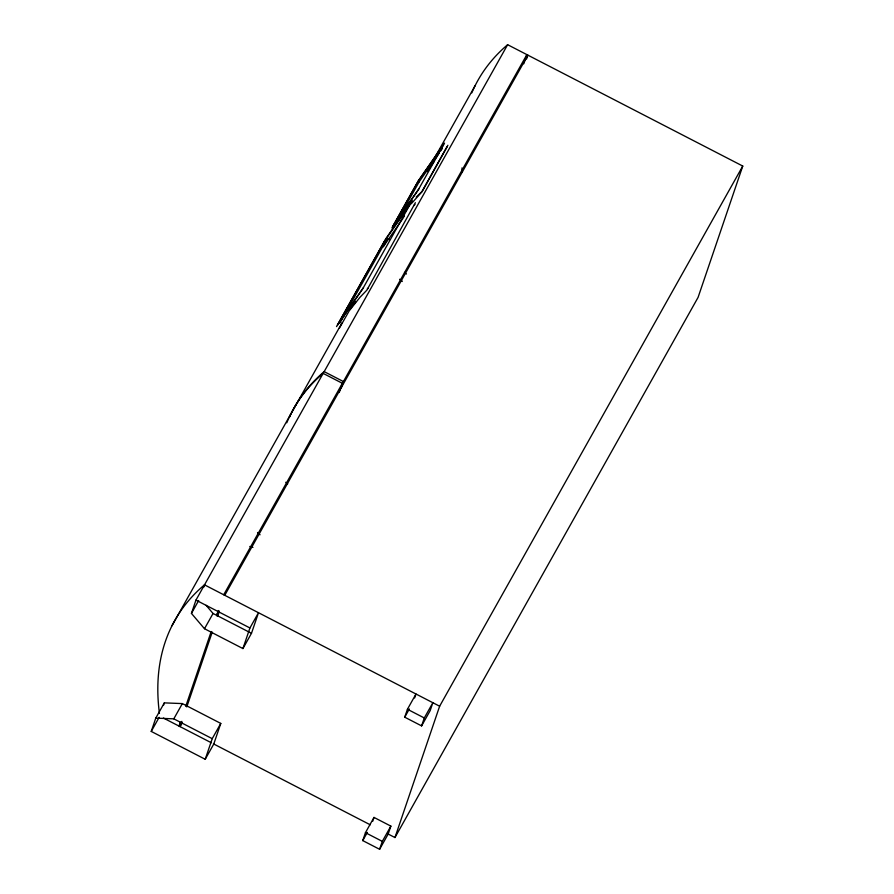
<?xml version="1.0" encoding="UTF-8"?>
<svg xmlns="http://www.w3.org/2000/svg" width="894" height="894" viewBox="0 0 894 894"><rect width="100%" height="100%" fill="white"/><g stroke="black" fill="none" stroke-linecap="round" stroke-linejoin="round"><path stroke-width="1.34" d="M339.329 328.266L349.141 310.944L359.991 297.277L366.875 290.137L415.386 202.692M151.242 731.415L155.768 718.128L164.328 702.874L182.354 703.589L220.784 723.425L213.778 744.02L205.218 759.274L151.242 731.415L159.143 717.334M242.922 648.563L249.929 627.968L258.489 612.714L251.482 633.31L242.922 648.563L204.491 628.728L191.439 613.407L195.954 600.109L323.147 373.379L342.368 383.302L339.239 392.5M163.501 705.288L164.328 702.874M203.698 587.269L204.514 584.855L439.636 706.215L394.958 837.544L387.549 833.722M180.364 722.151L179.023 726.084L181.069 722.441M185.728 706.394L211.196 631.533M216.56 615.776L218.348 610.524M181.862 721.38L180.074 726.632L182.13 722.978M186.779 706.93L212.247 632.08M217.611 616.312L219.399 611.06M205.218 759.274L212.224 738.679L220.784 723.425M341.173 388.108L343.408 381.548L526.868 54.623L507.636 44.7A663.46 287.712 29.3 0 0 471.775 92.898M523.739 63.82L526.868 54.623M526.544 59.082L527.873 55.149L742.758 166.06L698.08 297.389L394.958 837.544M362.752 840.595L365.445 832.672L374.005 817.418L390.868 826.123L388.175 834.046L379.615 849.3L362.752 840.595L367.356 832.381M421.599 725.894L424.292 717.971L432.852 702.718L430.159 710.641L421.599 725.894L404.736 717.189L407.429 709.266L415.989 694.012L414.637 697.968M372.653 821.385L374.005 817.418M379.615 849.3L382.308 841.377L390.868 826.123M410.011 204.547L384.476 241.268L337.474 325.014L363.02 288.293L412.268 200.468L386.007 238.441L336.524 326.612L363.489 287.611M393.852 226.886L392.868 226.316L418.034 181.448L443.58 144.727M339.821 323.159L385.459 241.849L387.817 238.441L389.795 239.603M395.204 224.461L419.029 182.03L439.155 153.097M387.817 238.441L383.157 246.878L403.127 218.17M171.972 625.778L290.628 414.324M291.667 412.559L342.033 322.812M431.891 162.686L475.127 85.634M447.056 146.761L421.879 191.629L416.213 197.082M289.388 417.364A663.46 287.712 29.3 0 1 324.176 371.625L507.636 44.7M191.439 613.407L198.68 600.5M204.491 628.728L213.051 613.474L206.089 605.305M223.712 594.767L342.368 383.302M224.752 595.303L527.873 55.149M217.086 614.077L218.449 611.652M155.768 718.128L173.794 718.843L182.354 703.589M404.736 717.189L409.34 708.976M439.636 706.215L742.758 166.06M418.884 188.913L391.918 227.948L418.437 180.644L444.53 143.096L418.403 189.595L392.868 226.316M404.434 216.002L403.853 217.007M427.164 171.603L433.881 161.68M403.172 214.526L407.027 209.084M440.697 150.862L442.251 148.639M350.068 308.899L351.621 306.676M411.206 203.832L422.203 191.517L447.894 145.264M350.817 307.949L355.823 301.647M413.71 205.676L414.939 204.491M367.333 288.829L367.948 288.237M252.935 547.419L249.806 546.469M324.176 371.625L343.408 381.548M195.954 600.109L249.929 627.968M407.429 709.266L424.292 717.971M213.051 613.474L251.482 633.31M173.794 718.843L212.224 738.679M163.401 718.027L211.319 742.758M213.42 743.842L370.261 824.804M365.445 832.672L382.308 841.377M418.034 181.448L419.029 182.03M384.476 241.268L385.459 241.849M404.501 272.391L406.424 274.011M399.752 279.207L401.674 280.817M400.3 279.867L402.233 281.487M285.756 482.268L287.678 483.889M257.55 532.522L259.472 534.131M258.098 533.182L260.031 534.791M159.434 713.446A663.46 287.712 29.3 0 1 204.48 584.832M286.762 422.806A663.46 287.712 29.3 0 1 323.147 373.379M462.421 171.961A663.46 287.712 29.3 0 1 461.963 167.927"/></g></svg>
